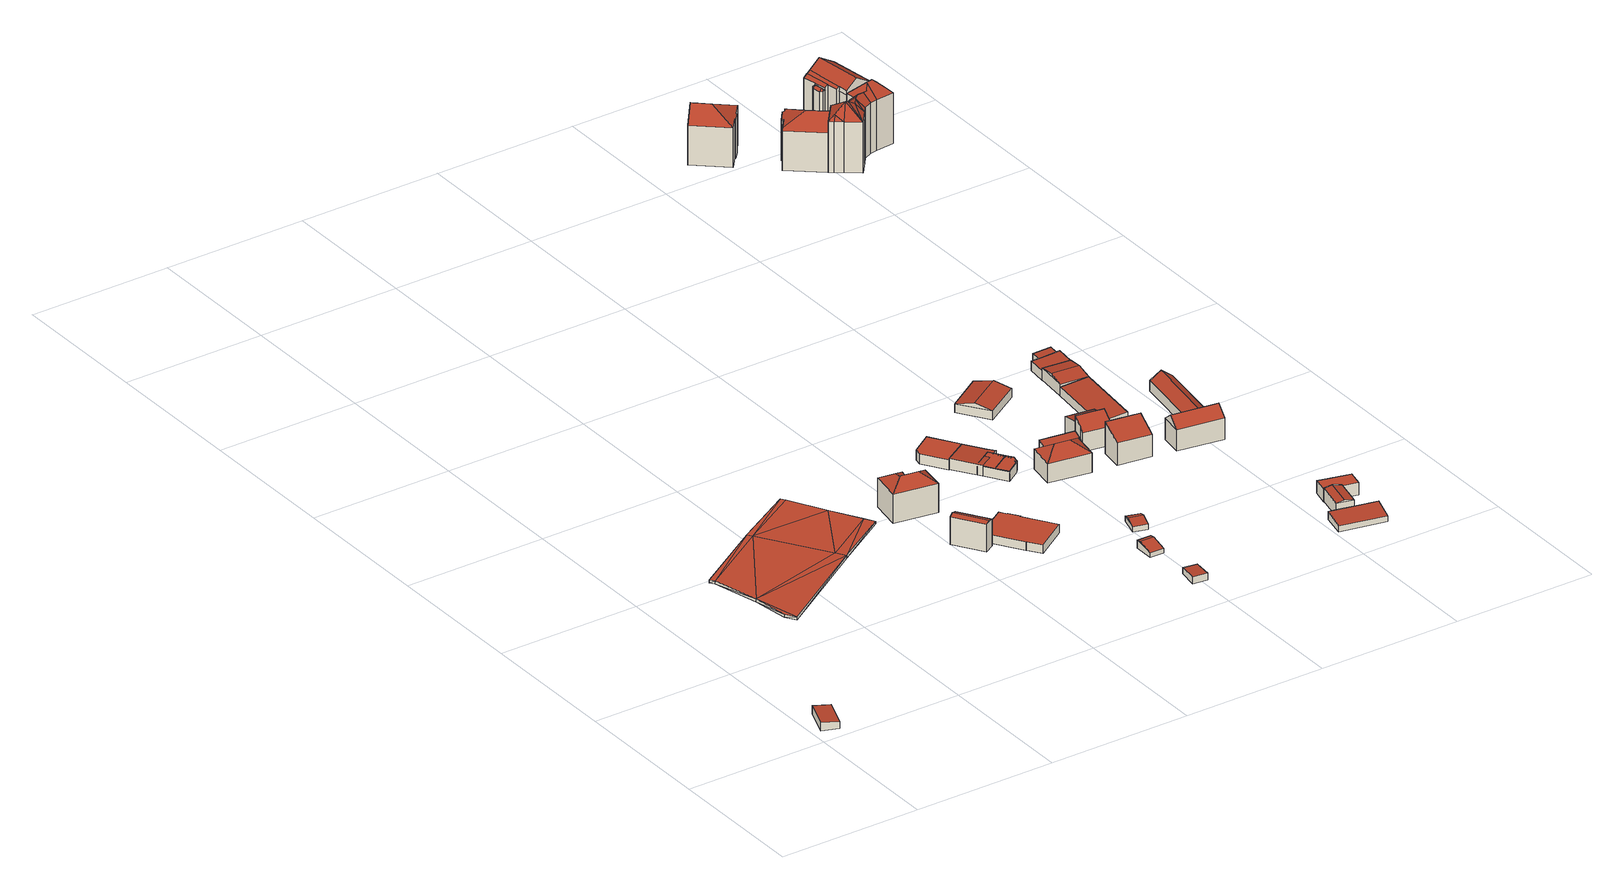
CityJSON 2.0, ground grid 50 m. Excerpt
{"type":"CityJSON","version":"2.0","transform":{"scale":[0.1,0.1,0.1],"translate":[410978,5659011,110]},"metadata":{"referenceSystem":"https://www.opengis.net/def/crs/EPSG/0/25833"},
"CityObjects":{
"building1":{"type":"Building","attributes":{"Dachtyp_tdc":"tdcPolyFlatRoof","Gemeindeschluessel":14612000,"Dachneigung":4.77,"QualitaetDacherkennung":77,"Geometrietyp2DReferenz":"3000","measuredHeight":3,"function":"31001_9998","roofType":"2100"},"geometry":[{"type":"Solid","lod":"2","boundaries":[[[[0,1,2,3]],[[1,4,5,2]],[[4,6,7,5]],[[6,0,3,7]],[[6,4,1,0]],[[3,2,5,7]]]],"semantics":{"surfaces":[{"type":"WallSurface"},{"type":"RoofSurface"},{"type":"GroundSurface"}],"values":[[0,0,0,0,1,2]]}}]},
"building2":{"type":"Building","attributes":{"Stand_DGM":"2016","Stand_Basis-DLM":"2021","Gemeindeschluessel":"14612000","ObjektHoehe":1,"Stand_Laserscan":"2016","BodenHoehe":115.1,"Stand_3D-Stadtmodell":"2023","Geometrietyp2DReferenz":3000,"AbsoluteHoehe":116.1,"measuredHeight":1,"function":"53001_1800","roofType":"9999"},"geometry":[{"type":"MultiSurface","lod":"2","boundaries":[[[8,9,10]],[[8,10,11]],[[8,11,12]],[[13,14,15]],[[15,14,16]],[[12,17,18]],[[14,12,18]],[[14,18,16]],[[12,11,17]],[[17,11,19]],[[20,21,13]],[[13,21,14]],[[21,8,14]],[[14,8,12]],[[13,15,22]],[[13,22,23]],[[15,16,24]],[[15,24,22]],[[16,18,25]],[[16,25,24]],[[18,17,26]],[[18,26,25]],[[17,19,27]],[[17,27,26]],[[19,11,28]],[[19,28,27]],[[11,10,29]],[[11,29,28]],[[10,9,30]],[[10,30,29]],[[9,8,31]],[[9,31,30]],[[8,21,32]],[[8,32,31]],[[21,20,33]],[[21,33,32]],[[20,13,23]],[[20,23,33]],[[24,34,22]],[[22,34,23]],[[25,26,35]],[[25,35,34]],[[24,25,34]],[[26,28,35]],[[27,28,26]],[[23,32,33]],[[34,32,23]],[[34,31,32]],[[35,31,34]],[[29,30,31]],[[28,29,31]],[[35,28,31]]],"semantics":{"surfaces":[{"type":"RoofSurface"},{"type":"WallSurface"},{"type":"GroundSurface"}],"values":[0,0,0,0,0,0,0,0,0,0,0,0,0,0,1,1,1,1,1,1,1,1,1,1,1,1,1,1,1,1,1,1,1,1,1,1,1,1,2,2,2,2,2,2,2,2,2,2,2,2,2,2]}}]},
"building3":{"type":"Building","attributes":{"Dachtyp_tdc":"tdcFreeFormRoof","Gemeindeschluessel":14612000,"Dachneigung":19.85,"QualitaetDacherkennung":76,"Geometrietyp2DReferenz":"3000","measuredHeight":10.21,"function":"31001_9998","roofType":"5000"},"geometry":[{"type":"Solid","lod":"2","boundaries":[[[[36,37,38,39]],[[37,40,41,38]],[[40,42,43,41]],[[42,44,45,43]],[[44,36,39,45]],[[46,42,40,37,47]],[[44,46,47,36]],[[37,36,47]],[[44,42,46]],[[39,38,41,43,45]]]],"semantics":{"surfaces":[{"type":"WallSurface"},{"type":"RoofSurface"},{"type":"GroundSurface"}],"values":[[0,0,0,0,0,1,1,0,0,2]]}}]},
"building4":{"type":"Building","attributes":{"Dachtyp_tdc":"tdcFreeFormRoof","Gemeindeschluessel":14612000,"Dachneigung":33.73,"QualitaetDacherkennung":80,"Geometrietyp2DReferenz":"3000","measuredHeight":13.21,"function":"31001_9998","roofType":"5000"},"geometry":[{"type":"Solid","lod":"2","boundaries":[[[[48,49,50,51]],[[49,52,53,50]],[[52,54,55,53]],[[54,56,57,55]],[[56,58,59,57]],[[58,60,61,59]],[[60,48,51,61]],[[62,60,58]],[[63,64,62,58,56]],[[65,63,56,54]],[[52,65,54]],[[65,52,49]],[[64,63,65,49,48]],[[62,64,48,60]],[[51,50,53,55,57,59,61]]]],"semantics":{"surfaces":[{"type":"WallSurface"},{"type":"RoofSurface"},{"type":"GroundSurface"}],"values":[[0,0,0,0,0,0,0,1,1,1,1,1,1,1,2]]}}]},
"building5":{"type":"Building","attributes":{"Dachtyp_tdc":"tdcPolyFlatRoof","Gemeindeschluessel":14612000,"Dachneigung":6.18,"QualitaetDacherkennung":59,"Geometrietyp2DReferenz":"3000","measuredHeight":3.46,"function":"31001_9998","roofType":"2100"},"geometry":[{"type":"Solid","lod":"2","boundaries":[[[[66,67,68,69]],[[67,70,71,68]],[[70,72,73,71]],[[72,74,75,73]],[[74,66,69,75]],[[74,72,70,67,66]],[[69,68,71,73,75]]]],"semantics":{"surfaces":[{"type":"WallSurface"},{"type":"RoofSurface"},{"type":"GroundSurface"}],"values":[[0,0,0,0,0,1,2]]}}]},
"building6":{"type":"Building","attributes":{"Dachtyp_tdc":"tdcPolyFlatRoof","Gemeindeschluessel":14612000,"Dachneigung":0,"QualitaetDacherkennung":0,"Geometrietyp2DReferenz":"3000","BezugspunktDach":"2000","measuredHeight":3,"function":"31001_9998"},"geometry":[{"type":"MultiSurface","lod":"2","boundaries":[[[76,77,78,79,80,81,82,83,84,85]],[[85,84,86,87]],[[84,83,88,86]],[[83,82,89,88]],[[82,81,90,89]],[[81,80,91,90]],[[80,79,92,91]],[[79,78,93,92]],[[78,77,94,93]],[[77,76,95,94]],[[76,85,87,95]],[[87,86,88,89,90,91,92,93,94,95]]],"semantics":{"surfaces":[{"type":"RoofSurface"},{"type":"WallSurface"},{"type":"GroundSurface"}],"values":[0,1,1,1,1,1,1,1,1,1,1,2]}}]},
"building7":{"type":"Building","attributes":{"Dachtyp_tdc":"tdcPolyFlatRoof","Gemeindeschluessel":14612000,"Dachneigung":2.99,"QualitaetDacherkennung":82,"Geometrietyp2DReferenz":"3000","measuredHeight":2.44,"function":"31001_9998","roofType":"2100"},"geometry":[{"type":"Solid","lod":"2","boundaries":[[[[96,97,98,99]],[[97,100,101,98]],[[100,102,103,101]],[[102,96,99,103]],[[102,100,97,96]],[[99,98,101,103]]]],"semantics":{"surfaces":[{"type":"WallSurface"},{"type":"RoofSurface"},{"type":"GroundSurface"}],"values":[[0,0,0,0,1,2]]}}]},
"building8":{"type":"Building","attributes":{"Dachtyp_tdc":"tdcGableRoof","Gemeindeschluessel":14612000,"Dachneigung":15.56,"QualitaetDacherkennung":71,"Geometrietyp2DReferenz":"3000","measuredHeight":3.1,"function":"31001_9998","roofType":"3100"},"geometry":[{"type":"Solid","lod":"2","boundaries":[[[[104,105,106,107]],[[105,108,109,106]],[[108,110,111,109]],[[110,104,107,111]],[[108,105,112]],[[104,110,113]],[[105,104,113,112]],[[110,108,112,113]],[[107,106,109,111]]]],"semantics":{"surfaces":[{"type":"WallSurface"},{"type":"RoofSurface"},{"type":"GroundSurface"}],"values":[[0,0,0,0,0,0,1,1,2]]}}]},
"building9":{"type":"Building","attributes":{"Dachtyp_tdc":"tdcPolyFlatRoof","Gemeindeschluessel":14612000,"Dachneigung":0,"QualitaetDacherkennung":63,"Geometrietyp2DReferenz":"3000","measuredHeight":3.49,"function":"31001_9998","roofType":"1000"},"geometry":[{"type":"Solid","lod":"2","boundaries":[[[[114,115,116,117]],[[115,118,119,116]],[[118,120,121,119]],[[120,122,123,121]],[[122,114,117,123]],[[122,120,118,115,114]],[[117,116,119,121,123]]]],"semantics":{"surfaces":[{"type":"WallSurface"},{"type":"RoofSurface"},{"type":"GroundSurface"}],"values":[[0,0,0,0,0,1,2]]}}]},
"building10":{"type":"Building","attributes":{"Gemeindeschluessel":14612000,"Geometrietyp2DReferenz":"3000","function":"31001_9998","roofType":"9999"},"children":["building10-1","building10-2"]},
"building10-1":{"type":"BuildingPart","attributes":{"Dachtyp_tdc":"tdcPolyFlatRoof","Dachneigung":3.16,"QualitaetDacherkennung":79,"Geometrietyp2DReferenz":"3000","measuredHeight":3.75,"roofType":"2100"},"parents":["building10"],"geometry":[{"type":"MultiSurface","lod":"2","boundaries":[[[124,125,126,127]],[[125,128,129,126]],[[128,130,131,129]],[[130,132,133,131]],[[134,135,136,137,138]],[[135,124,127,136]],[[135,134,139,132,130,128,125,124]],[[127,126,129,131,133,137,136]]],"semantics":{"surfaces":[{"type":"WallSurface"},{"type":"RoofSurface"},{"type":"GroundSurface"}],"values":[0,0,0,0,0,0,1,2]}}]},
"building10-2":{"type":"BuildingPart","attributes":{"Dachtyp_tdc":"tdcPolyFlatRoof","Dachneigung":0,"QualitaetDacherkennung":33,"Geometrietyp2DReferenz":"3000","measuredHeight":3.38,"roofType":"1000"},"parents":["building10"],"geometry":[{"type":"MultiSurface","lod":"2","boundaries":[[[140,138,137,141]],[[142,143,144,133,132]],[[143,145,146,144]],[[145,140,141,146]],[[145,143,142,139,138,140]],[[141,137,133,144,146]]],"semantics":{"surfaces":[{"type":"WallSurface"},{"type":"RoofSurface"},{"type":"GroundSurface"}],"values":[0,0,0,0,1,2]}}]},
"building11":{"type":"Building","attributes":{"Gemeindeschluessel":14612000,"Dachneigung":90,"Dachorientierung":0,"MittlereTraufHoehe":114.57,"QualitaetDacherkennung":99,"ObjektHoehe":3.33,"BodenHoehe":111.24,"Geometrietyp2DReferenz":"3000","AbsoluteHoehe":114.57,"Dachflaeche":49.45,"measuredHeight":3.33,"function":"31001_9998","roofType":"1000","storeysAboveGround":1},"geometry":[{"type":"MultiSurface","lod":"2","boundaries":[[[147,148,149,150]],[[148,151,152,149]],[[151,153,154,152]],[[153,147,150,154]],[[153,151,148,147]],[[150,149,152,154]]],"semantics":{"surfaces":[{"type":"WallSurface"},{"type":"RoofSurface"},{"type":"GroundSurface"}],"values":[0,0,0,0,1,2]}}]},
"building12":{"type":"Building","attributes":{"Dachtyp_tdc":"tdcGableRoof","Gemeindeschluessel":14612000,"Dachneigung":10.05,"QualitaetDacherkennung":52,"Geometrietyp2DReferenz":"3000","measuredHeight":2.53,"function":"31001_9998","roofType":"3100"},"geometry":[{"type":"Solid","lod":"2","boundaries":[[[[155,156,157,158]],[[156,159,160,157]],[[159,161,162,160]],[[161,155,158,162]],[[159,156,163]],[[155,161,164]],[[156,155,164,163]],[[161,159,163,164]],[[158,157,160,162]]]],"semantics":{"surfaces":[{"type":"WallSurface"},{"type":"RoofSurface"},{"type":"GroundSurface"}],"values":[[0,0,0,0,0,0,1,1,2]]}}]},
"building13":{"type":"Building","attributes":{"Gemeindeschluessel":14612000,"Dachneigung":90,"Dachorientierung":0,"MittlereTraufHoehe":114.57,"QualitaetDacherkennung":31,"ObjektHoehe":3.17,"BodenHoehe":111.41,"Geometrietyp2DReferenz":"3000","AbsoluteHoehe":114.57,"Dachflaeche":37.39,"measuredHeight":3.17,"function":"31001_9998","roofType":"1000","storeysAboveGround":1},"geometry":[{"type":"MultiSurface","lod":"2","boundaries":[[[147,153,165,166]],[[153,167,168,165]],[[167,169,170,168]],[[169,171,172,170]],[[171,147,166,172]],[[171,169,167,153,147]],[[166,165,168,170,172]]],"semantics":{"surfaces":[{"type":"WallSurface"},{"type":"RoofSurface"},{"type":"GroundSurface"}],"values":[0,0,0,0,0,1,2]}}]},
"building14":{"type":"Building","attributes":{"Dachtyp_tdc":"tdcHipRoof","Gemeindeschluessel":14612000,"Dachneigung":33.23,"QualitaetDacherkennung":88,"Geometrietyp2DReferenz":"3000","measuredHeight":10.03,"function":"31001_9998","roofType":"3200"},"geometry":[{"type":"Solid","lod":"2","boundaries":[[[[173,174,175,176]],[[174,177,178,175]],[[177,179,180,178]],[[179,173,176,180]],[[177,174,181]],[[173,179,182]],[[174,173,182,181]],[[179,177,181,182]],[[176,175,178,180]]]],"semantics":{"surfaces":[{"type":"WallSurface"},{"type":"RoofSurface"},{"type":"GroundSurface"}],"values":[[0,0,0,0,1,1,1,1,2]]}}]},
"building15":{"type":"Building","attributes":{"Dachtyp_tdc":"tdcPolyFlatRoof","Gemeindeschluessel":14612000,"Dachneigung":15.17,"QualitaetDacherkennung":68,"Geometrietyp2DReferenz":"3000","measuredHeight":4.68,"function":"31001_9998","roofType":"2100"},"geometry":[{"type":"Solid","lod":"2","boundaries":[[[[183,184,185,186]],[[184,187,188,185]],[[187,189,190,188]],[[189,191,192,190]],[[191,183,186,192]],[[191,189,187,184,183]],[[186,185,188,190,192]]]],"semantics":{"surfaces":[{"type":"WallSurface"},{"type":"RoofSurface"},{"type":"GroundSurface"}],"values":[[0,0,0,0,0,1,2]]}}]},
"building16":{"type":"Building","attributes":{"Dachtyp_tdc":"tdcGableRoof","Gemeindeschluessel":14612000,"Dachneigung":13.99,"QualitaetDacherkennung":88,"Geometrietyp2DReferenz":"3000","measuredHeight":4.69,"function":"31001_9998","roofType":"3100"},"geometry":[{"type":"Solid","lod":"2","boundaries":[[[[193,194,195,196]],[[194,197,198,195]],[[197,199,200,198]],[[199,193,196,200]],[[197,194,201]],[[193,199,202]],[[194,193,202,201]],[[199,197,201,202]],[[196,195,198,200]]]],"semantics":{"surfaces":[{"type":"WallSurface"},{"type":"RoofSurface"},{"type":"GroundSurface"}],"values":[[0,0,0,0,0,0,1,1,2]]}}]},
"building17":{"type":"Building","attributes":{"Dachtyp_tdc":"tdcPolyFlatRoof","Gemeindeschluessel":14612000,"Dachneigung":30.68,"QualitaetDacherkennung":67,"Geometrietyp2DReferenz":"3000","measuredHeight":10.01,"function":"31001_9998","roofType":"2100"},"geometry":[{"type":"Solid","lod":"2","boundaries":[[[[203,204,192,205]],[[204,206,190,192]],[[206,207,208,190]],[[207,209,210,208]],[[209,211,212,210]],[[211,203,205,212]],[[211,209,207,206,204,203]],[[205,192,190,208,210,212]]]],"semantics":{"surfaces":[{"type":"WallSurface"},{"type":"RoofSurface"},{"type":"GroundSurface"}],"values":[[0,0,0,0,0,0,1,2]]}}]},
"building18":{"type":"Building","attributes":{"Dachtyp_tdc":"tdcPolyFlatRoof","Gemeindeschluessel":14612000,"Dachneigung":22.84,"QualitaetDacherkennung":66,"Geometrietyp2DReferenz":"3000","measuredHeight":11.14,"function":"31001_9998","roofType":"2100"},"geometry":[{"type":"Solid","lod":"2","boundaries":[[[[213,214,215,216]],[[214,217,218,215]],[[217,219,220,218]],[[219,213,216,220]],[[219,217,214,213]],[[216,215,218,220]]]],"semantics":{"surfaces":[{"type":"WallSurface"},{"type":"RoofSurface"},{"type":"GroundSurface"}],"values":[[0,0,0,0,1,2]]}}]},
"building19":{"type":"Building","attributes":{"Dachtyp_tdc":"tdcPolyFlatRoof","Gemeindeschluessel":14612000,"Dachneigung":15.05,"QualitaetDacherkennung":83,"Geometrietyp2DReferenz":"3000","measuredHeight":9.01,"function":"31001_9998","roofType":"2100"},"geometry":[{"type":"Solid","lod":"2","boundaries":[[[[221,222,223,224]],[[222,225,226,223]],[[225,227,228,226]],[[227,229,230,228]],[[229,221,224,230]],[[229,227,225,222,221]],[[224,223,226,228,230]]]],"semantics":{"surfaces":[{"type":"WallSurface"},{"type":"RoofSurface"},{"type":"GroundSurface"}],"values":[[0,0,0,0,0,1,2]]}}]},
"building20":{"type":"Building","attributes":{"Dachtyp_tdc":"tdcPolyFlatRoof","Gemeindeschluessel":14612000,"Dachneigung":5.4,"QualitaetDacherkennung":76,"Geometrietyp2DReferenz":"3000","measuredHeight":2.83,"function":"31001_2000","roofType":"2100"},"geometry":[{"type":"Solid","lod":"2","boundaries":[[[[231,232,233,234]],[[232,235,236,233]],[[235,237,238,236]],[[237,239,240,238]],[[239,241,242,240]],[[241,231,234,242]],[[241,239,237,235,232,231]],[[234,233,236,238,240,242]]]],"semantics":{"surfaces":[{"type":"WallSurface"},{"type":"RoofSurface"},{"type":"GroundSurface"}],"values":[[0,0,0,0,0,0,1,2]]}}]},
"building21":{"type":"Building","attributes":{"Dachtyp_tdc":"tdcGableRoof","Gemeindeschluessel":14612000,"Dachneigung":12.05,"QualitaetDacherkennung":86,"Geometrietyp2DReferenz":"3000","measuredHeight":5.23,"function":"31001_2000","roofType":"3100"},"geometry":[{"type":"Solid","lod":"2","boundaries":[[[[243,244,245,246]],[[244,247,248,245]],[[247,249,250,248]],[[249,243,246,250]],[[247,244,251]],[[243,249,252]],[[244,243,252,251]],[[249,247,251,252]],[[246,245,248,250]]]],"semantics":{"surfaces":[{"type":"WallSurface"},{"type":"RoofSurface"},{"type":"GroundSurface"}],"values":[[0,0,0,0,0,0,1,1,2]]}}]},
"building22":{"type":"Building","attributes":{"Dachtyp_tdc":"tdcPolyFlatRoof","Gemeindeschluessel":14612000,"Dachneigung":5.54,"QualitaetDacherkennung":93,"Geometrietyp2DReferenz":"3000","measuredHeight":4.15,"function":"31001_9998","roofType":"2100"},"geometry":[{"type":"Solid","lod":"2","boundaries":[[[[253,254,255,256]],[[254,257,258,255]],[[257,259,260,258]],[[259,253,256,260]],[[259,257,254,253]],[[256,255,258,260]]]],"semantics":{"surfaces":[{"type":"WallSurface"},{"type":"RoofSurface"},{"type":"GroundSurface"}],"values":[[0,0,0,0,1,2]]}}]},
"building23":{"type":"Building","attributes":{"Dachtyp_tdc":"tdcFreeFormRoof","Gemeindeschluessel":14612000,"Dachneigung":37.17,"QualitaetDacherkennung":82,"Geometrietyp2DReferenz":"3000","measuredHeight":10.61,"function":"31001_9998","roofType":"5000"},"geometry":[{"type":"Solid","lod":"2","boundaries":[[[[261,262,263,264]],[[264,263,265,266]],[[267,268,269,270]],[[271,272,268,267]],[[270,269,262,261]],[[273,274,275,276,277,278]],[[266,271,274,273]],[[271,267,275,274]],[[267,270,276,275]],[[270,261,277,276]],[[261,264,278,277]],[[264,266,273,278]],[[271,266,265,272]],[[262,269,268,272,265,263]]]],"semantics":{"surfaces":[{"type":"WallSurface"},{"type":"GroundSurface"},{"type":"RoofSurface"}],"values":[[0,0,0,0,0,1,0,0,0,0,0,0,2,2]]}}]},
"building24":{"type":"Building","attributes":{"Dachtyp_tdc":"tdcPolyFlatRoof","Gemeindeschluessel":14612000,"Dachneigung":0,"QualitaetDacherkennung":72,"Geometrietyp2DReferenz":"3000","measuredHeight":4.23,"function":"31001_2000","roofType":"1000"},"geometry":[{"type":"Solid","lod":"2","boundaries":[[[[279,280,281,282]],[[280,283,284,281]],[[283,285,286,284]],[[285,287,288,286]],[[287,279,282,288]],[[287,285,283,280,279]],[[282,281,284,286,288]]]],"semantics":{"surfaces":[{"type":"WallSurface"},{"type":"RoofSurface"},{"type":"GroundSurface"}],"values":[[0,0,0,0,0,1,2]]}}]},
"building25":{"type":"Building","attributes":{"Dachtyp_tdc":"tdcGableRoof","Gemeindeschluessel":14612000,"Dachneigung":10.08,"QualitaetDacherkennung":90,"Geometrietyp2DReferenz":"3000","measuredHeight":5.21,"function":"31001_9998","roofType":"3100"},"geometry":[{"type":"Solid","lod":"2","boundaries":[[[[289,290,258,260]],[[290,291,292,258]],[[291,293,294,292]],[[293,289,260,294]],[[291,290,295]],[[289,293,296]],[[290,289,296,295]],[[293,291,295,296]],[[260,258,292,294]]]],"semantics":{"surfaces":[{"type":"WallSurface"},{"type":"RoofSurface"},{"type":"GroundSurface"}],"values":[[0,0,0,0,0,0,1,1,2]]}}]},
"building26":{"type":"Building","attributes":{"Dachtyp_tdc":"tdcPolyFlatRoof","Gemeindeschluessel":14612000,"Dachneigung":4.91,"QualitaetDacherkennung":85,"Geometrietyp2DReferenz":"3000","measuredHeight":4.19,"function":"31001_9998","roofType":"2100"},"geometry":[{"type":"Solid","lod":"2","boundaries":[[[[297,298,299,300]],[[298,301,302,299]],[[301,303,304,302]],[[303,305,306,304]],[[305,307,308,306]],[[307,297,300,308]],[[307,305,303,301,298,297]],[[300,299,302,304,306,308]]]],"semantics":{"surfaces":[{"type":"WallSurface"},{"type":"RoofSurface"},{"type":"GroundSurface"}],"values":[[0,0,0,0,0,0,1,2]]}}]},
"building27":{"type":"Building","attributes":{"Dachtyp_tdc":"tdcPolyFlatRoof","Gemeindeschluessel":14612000,"Dachneigung":4.63,"QualitaetDacherkennung":83,"Geometrietyp2DReferenz":"3000","measuredHeight":2.75,"function":"31001_9998","roofType":"2100"},"geometry":[{"type":"Solid","lod":"2","boundaries":[[[[309,310,311,304]],[[310,312,313,311]],[[312,314,315,313]],[[314,316,306,315]],[[316,309,304,306]],[[316,314,312,310,309]],[[304,311,313,315,306]]]],"semantics":{"surfaces":[{"type":"WallSurface"},{"type":"RoofSurface"},{"type":"GroundSurface"}],"values":[[0,0,0,0,0,1,2]]}}]},
"building28":{"type":"Building","attributes":{"Dachtyp_tdc":"tdcGableRoof","Gemeindeschluessel":14612000,"Dachneigung":37.66,"QualitaetDacherkennung":93,"Geometrietyp2DReferenz":"3000","measuredHeight":6.44,"function":"31001_9998","roofType":"3100"},"geometry":[{"type":"Solid","lod":"2","boundaries":[[[[317,318,319,320]],[[318,321,322,319]],[[321,323,324,322]],[[323,317,320,324]],[[321,318,325]],[[317,323,326]],[[318,317,326,325]],[[323,321,325,326]],[[320,319,322,324]]]],"semantics":{"surfaces":[{"type":"WallSurface"},{"type":"RoofSurface"},{"type":"GroundSurface"}],"values":[[0,0,0,0,0,0,1,1,2]]}}]},
"building29":{"type":"Building","attributes":{"Dachtyp_tdc":"tdcHipAndGableRoof","Gemeindeschluessel":14612000,"Dachneigung":31.04,"QualitaetDacherkennung":56,"Geometrietyp2DReferenz":"3000","measuredHeight":18.06,"function":"31001_9998","roofType":"5000"},"geometry":[{"type":"Solid","lod":"2","boundaries":[[[[327,328,329,330]],[[328,331,332,329]],[[331,333,334,332]],[[333,335,336,334]],[[335,337,338,336]],[[337,339,340,338]],[[339,341,342,340]],[[341,343,344,342]],[[343,345,346,344]],[[345,347,348,346]],[[347,349,350,348]],[[349,351,352,350]],[[351,353,354,352]],[[353,355,356,354]],[[355,327,330,356]],[[351,349,347,345,343,341,357]],[[341,339,337,335,333,331,328,327,355,357]],[[355,353,351,357]],[[330,329,332,334,336,338,340,342,344,346,348,350,352,354,356]]]],"semantics":{"surfaces":[{"type":"WallSurface"},{"type":"RoofSurface"},{"type":"GroundSurface"}],"values":[[0,0,0,0,0,0,0,0,0,0,0,0,0,0,0,1,1,1,2]]}}]},
"building30":{"type":"Building","attributes":{"Dachtyp_tdc":"tdcFreeFormRoof","Gemeindeschluessel":14612000,"Dachneigung":29,"QualitaetDacherkennung":62,"Geometrietyp2DReferenz":"3000","measuredHeight":17.54,"function":"31001_9998","roofType":"5000"},"geometry":[{"type":"Solid","lod":"2","boundaries":[[[[358,359,360,361]],[[359,362,363,360]],[[362,364,365,363]],[[364,366,367,365]],[[366,368,369,367]],[[368,370,371,369]],[[370,372,373,371]],[[374,375,376,377]],[[375,378,379,376]],[[378,380,381,379]],[[380,382,383,381]],[[382,384,385,383]],[[384,358,361,385]],[[386,387,388,389,390,391,392]],[[380,393,392,391,382]],[[394,395,396,397,398,399,386,392,393,400,401]],[[374,394,401,375]],[[375,401,400,378]],[[378,400,393,380]],[[362,387,386,399,364]],[[364,399,398,366]],[[366,398,397,368]],[[368,397,396,370]],[[370,396,395,372]],[[372,395,394,374]],[[384,390,389,358]],[[382,391,390,384]],[[358,389,388,359]],[[359,388,387,362]],[[361,360,363,365,367,369,371,373,377,376,379,381,383,385]],[[372,374,377,373]]]],"semantics":{"surfaces":[{"type":"WallSurface"},{"type":"RoofSurface"},{"type":"GroundSurface"}],"values":[[0,0,0,0,0,0,0,0,0,0,0,0,0,1,1,1,0,0,0,0,0,0,0,0,0,0,0,0,0,2,0]]}}]},
"building31":{"type":"Building","attributes":{"Dachtyp_tdc":"tdcFreeFormRoof","Gemeindeschluessel":14612000,"Dachneigung":43.01,"QualitaetDacherkennung":16,"Geometrietyp2DReferenz":"3000","measuredHeight":22.32,"function":"31001_9998","roofType":"5000"},"geometry":[{"type":"Solid","lod":"2","boundaries":[[[[402,403,404,405]],[[403,406,407,404]],[[406,408,409,407]],[[408,410,411,409]],[[410,412,413,411]],[[412,414,415,413]],[[414,416,417,415]],[[416,418,419,417]],[[418,420,421,419]],[[420,422,423,421]],[[422,424,381,423]],[[424,425,379,381]],[[425,426,427,379]],[[426,428,429,427]],[[428,430,431,429]],[[430,432,433,431]],[[432,402,405,433]],[[434,435,436,432,430]],[[437,434,430,428]],[[438,439,437,428,426]],[[440,441,438,426,425]],[[442,440,425,424]],[[442,424,422]],[[440,418,441]],[[440,420,418]],[[442,420,440]],[[420,442,422]],[[439,416,414]],[[438,416,439]],[[438,418,416]],[[418,438,441]],[[435,434,437,439,414,412]],[[443,436,435,412,410]],[[444,445,446,443,410,408]],[[444,408,406]],[[445,444,406,403]],[[446,445,403,402]],[[436,443,446,402,432]],[[405,404,407,409,411,413,415,417,419,421,423,381,379,427,429,431,433]]]],"semantics":{"surfaces":[{"type":"WallSurface"},{"type":"RoofSurface"},{"type":"GroundSurface"}],"values":[[0,0,0,0,0,0,0,0,0,0,0,0,0,0,0,0,0,1,1,1,1,1,1,1,1,1,1,1,1,1,1,1,1,1,1,1,1,1,2]]}}]},
"building32":{"type":"Building","attributes":{"Gemeindeschluessel":14612000,"Geometrietyp2DReferenz":"3000","function":"31001_9998","roofType":"9999"},"children":["building32-1","building32-2","building32-3","building32-4"]},
"building32-1":{"type":"BuildingPart","attributes":{"Dachtyp_tdc":"tdcGableRoof","Dachneigung":32.2,"QualitaetDacherkennung":70,"Geometrietyp2DReferenz":"3000","measuredHeight":21.59,"roofType":"3100"},"parents":["building32"],"geometry":[{"type":"MultiSurface","lod":"2","boundaries":[[[447,448,449,450]],[[451,452,448,447]],[[453,454,451]],[[404,405,455,456,457]],[[451,447,405,404]],[[447,450,455,405]],[[458,453,457,456]],[[453,451,404,457]],[[454,459,452,451]],[[449,448,452,459,460]],[[458,460,459,454,453]]],"semantics":{"surfaces":[{"type":"WallSurface"},{"type":"GroundSurface"},{"type":"RoofSurface"}],"values":[0,0,0,1,0,0,0,0,2,2,0]}}]},
"building32-2":{"type":"BuildingPart","attributes":{"Dachtyp_tdc":"tdcPolyFlatRoof","Dachneigung":32.59,"QualitaetDacherkennung":52,"Geometrietyp2DReferenz":"3000","measuredHeight":18.29,"roofType":"2100"},"parents":["building32"],"geometry":[{"type":"MultiSurface","lod":"2","boundaries":[[[461,462,463,464,465,466]],[[467,468,469,470,471]],[[468,472,473,474,469]],[[472,468,467,462,461]],[[465,464,470,469,474]]],"semantics":{"surfaces":[{"type":"WallSurface"},{"type":"RoofSurface"},{"type":"GroundSurface"}],"values":[0,0,0,1,2]}}]},
"building32-3":{"type":"BuildingPart","attributes":{"Dachtyp_tdc":"tdcFreeFormRoof","Dachneigung":47.31,"QualitaetDacherkennung":24,"Geometrietyp2DReferenz":"3000","measuredHeight":17.57,"roofType":"5000"},"parents":["building32"],"geometry":[{"type":"MultiSurface","lod":"2","boundaries":[[[475,476,477,478]],[[479,475,478,480]],[[481,482,470,464,483,484]],[[478,477,482,481]],[[477,471,470,482]],[[463,485,483,464]],[[485,480,484,483]],[[480,478,481,484]],[[486,479,480,485]],[[486,485,463]],[[476,475,479,486,463,471]],[[476,471,477]]],"semantics":{"surfaces":[{"type":"RoofSurface"},{"type":"GroundSurface"},{"type":"WallSurface"}],"values":[0,0,1,2,2,2,2,2,0,0,0,0]}}]},
"building32-4":{"type":"BuildingPart","attributes":{"Dachtyp_tdc":"tdcPolyFlatRoof","Dachneigung":33.62,"QualitaetDacherkennung":45,"Geometrietyp2DReferenz":"3000","measuredHeight":19.1,"roofType":"2100"},"parents":["building32"],"geometry":[{"type":"MultiSurface","lod":"2","boundaries":[[[473,487,460,458,456,474]],[[488,489,455,450,449]],[[488,466,465,489]],[[466,488,449,487,473]],[[474,456,455,489,465]]],"semantics":{"surfaces":[{"type":"WallSurface"},{"type":"RoofSurface"},{"type":"GroundSurface"}],"values":[0,0,0,1,2]}}]}
},
"vertices":[
[48,129,61],[105,108,56],[105,108,31],[48,129,31],[66,8,56],[66,8,31],[10,29,61],[10,29,31],
[276,756,61],[294,628,61],[316,595,61],[653,814,61],[632,847,61],[474,1092,61],[485,1075,61],[682,1213,61],[693,1197,61],[822,969,61],[763,1071,61],[843,935,61],[225,932,61],[236,916,61],[682,1213,51],[474,1092,51],[693,1197,51],[763,1071,51],[822,969,51],[843,935,51],[653,814,51],[316,595,51],[294,628,51],[276,756,51],[236,916,51],[225,932,51],[485,1075,51],[632,847,51],
[976,729,130],[993,740,135],[993,740,34],[976,729,34],[1010,751,128],[1010,751,34],[1076,649,128],[1076,649,34],[1042,627,130],[1042,627,34],[1057,636,136],[991,739,136],
[924,956,119],[940,1064,119],[940,1064,17],[924,956,17],[976,1059,119],[976,1059,17],[1023,1052,119],[1023,1052,17],[1020,1033,119],[1020,1033,17],[1088,1023,119],[1088,1023,17],[1075,933,119],[1075,933,17],[1037,985,149],[972,998,147],[975,994,149],[975,1016,147],
[976,1059,60],[979,1084,57],[979,1084,25],[976,1059,25],[993,1087,56],[993,1087,25],[1027,1082,56],[1027,1082,25],[1023,1052,60],[1023,1052,25],
[1079,707,50],[1159,585,50],[1160,584,50],[1190,541,50],[1303,616,50],[1232,724,50],[1235,725,50],[1211,760,50],[1209,759,50],[1194,783,50],[1209,759,20],[1194,783,20],[1211,760,20],[1235,725,20],[1232,724,20],[1303,616,20],[1190,541,20],[1160,584,20],[1159,585,20],[1079,707,20],
[1458,127,47],[1468,196,43],[1468,196,22],[1458,127,22],[1518,189,43],[1518,189,22],[1508,120,47],[1508,120,22],
[1495,335,36],[1445,335,36],[1445,335,20],[1495,335,20],[1445,405,48],[1445,405,20],[1495,405,48],[1495,405,20],[1445,388,51],[1495,388,51],
[1203,1217,44],[1208,1244,44],[1208,1244,9],[1203,1217,9],[1280,1292,44],[1280,1292,9],[1344,1195,44],[1344,1195,9],[1256,1137,44],[1256,1137,9],
[1344,1195,43],[1393,1120,43],[1393,1120,11],[1344,1195,11],[1395,1121,43],[1395,1121,11],[1407,1103,43],[1407,1103,11],[1383,1087,44],[1383,1087,11],[1317,1044,49],[1256,1137,49],[1256,1137,11],[1317,1044,11],[1317,1044,45],[1374,1081,45],
[1365,971,45],[1365,971,11],[1383,1087,45],[1417,1036,45],[1417,1036,11],[1413,1003,45],[1413,1003,11],
[1340,1012,46],[1308,1061,46],[1308,1061,12],[1340,1012,12],[1378,1107,46],[1378,1107,12],[1410,1057,46],[1410,1057,12],
[1510,562,37],[1558,548,37],[1558,548,19],[1510,562,19],[1539,481,37],[1539,481,19],[1491,495,37],[1491,495,19],[1551,524,44],[1503,537,44],
[1410,1057,14],[1340,1012,14],[1425,1036,46],[1425,1036,14],[1420,1009,46],[1420,1009,14],[1367,972,46],[1367,972,14],
[1456,971,96],[1604,949,96],[1604,949,24],[1456,971,24],[1590,855,92],[1590,855,24],[1442,878,92],[1442,878,24],[1548,912,125],[1495,920,125],
[1522,1009,58],[1527,1046,68],[1527,1046,22],[1522,1009,22],[1644,1029,68],[1644,1029,22],[1648,1028,68],[1648,1028,22],[1642,991,58],[1642,991,22],
[1661,1386,43],[1535,1305,43],[1535,1305,11],[1661,1386,11],[1467,1411,41],[1467,1411,11],[1593,1492,41],[1593,1492,11],[1503,1355,58],[1629,1436,58],
[1639,974,89],[1642,991,100],[1639,974,22],[1648,1028,122],[1704,1020,122],[1704,1020,22],[1745,1013,122],[1745,1013,22],[1737,959,89],[1737,959,22],
[1675,844,104],[1687,923,138],[1687,923,26],[1675,844,26],[1805,906,138],[1805,906,26],[1793,826,104],[1793,826,26],
[1648,1028,102],[1658,1097,83],[1658,1097,12],[1648,1028,12],[1756,1082,83],[1756,1082,12],[1745,1013,102],[1745,1013,12],[1704,1020,102],[1704,1020,12],
[2005,136,40],[2022,217,48],[2022,217,20],[2005,136,20],[2048,211,48],[2048,211,20],[2106,198,48],[2106,198,20],[2184,181,48],[2184,181,20],[2163,101,40],[2163,101,20],
[2128,296,69],[2106,198,69],[2106,198,24],[2128,296,24],[2048,211,70],[2048,211,24],[2069,309,70],[2069,309,24],[2075,205,76],[2097,303,76],
[1858,1051,54],[1759,1061,45],[1759,1061,13],[1858,1051,13],[1784,1305,45],[1784,1305,13],[1883,1295,54],[1883,1295,13],
[2047,872,97],[2047,872,98],[2050,871,98],[2050,871,97],[2044,832,128],[2038,792,97],[1889,895,97],[1889,895,98],[1971,883,98],[1971,883,97],[1877,816,97],[1883,857,128],[2038,792,22],[1877,816,22],[1889,895,22],[1971,883,22],[2047,872,22],[2050,871,22],
[2069,309,65],[2083,365,65],[2083,365,22],[2069,309,22],[2194,338,65],[2194,338,22],[2181,283,65],[2181,283,22],[2128,296,65],[2128,296,22],
[1883,1295,55],[1784,1305,55],[1795,1417,55],[1795,1417,13],[1894,1407,55],[1894,1407,13],[1790,1361,65],[1888,1351,65],
[1795,1417,45],[1802,1484,45],[1802,1484,12],[1795,1417,12],[1820,1482,47],[1820,1482,12],[1837,1480,48],[1837,1480,12],[1901,1474,54],[1901,1474,12],[1894,1407,54],[1894,1407,12],
[1837,1480,34],[1842,1532,34],[1842,1532,12],[1842,1535,34],[1842,1535,12],[1906,1529,39],[1906,1529,12],[1901,1474,39],
[2087,1142,64],[2047,872,64],[2047,872,29],[2087,1142,29],[1971,883,65],[1971,883,29],[2011,1153,65],[2011,1153,29],[2009,877,93],[2049,1147,93],
[1740,3204,154],[1776,3174,153],[1776,3174,16],[1740,3204,16],[1777,3176,152],[1777,3176,16],[1782,3176,150],[1782,3176,16],[1808,3155,149],[1808,3155,16],[1807,3150,151],[1807,3150,16],[1804,3147,154],[1804,3147,16],[1845,3112,154],[1845,3112,16],[1813,3075,154],[1813,3075,16],[1816,3073,152],[1816,3073,16],[1792,3046,153],[1792,3046,16],[1790,3048,155],[1790,3048,16],[1754,3006,155],[1754,3006,16],[1650,3098,155],[1650,3098,16],[1695,3150,196],[1695,3150,16],[1746,3105,196],
[1900,2959,154],[1931,2998,154],[1931,2998,15],[1900,2959,15],[1936,2993,154],[1936,2993,15],[1944,3003,154],[1944,3003,15],[1950,3003,154],[1950,3003,15],[2013,2951,154],[2013,2951,15],[2015,2946,154],[2015,2946,15],[2013,2943,154],[2013,2943,15],[2049,2914,154],[2048,2906,154],[2048,2906,15],[2049,2914,15],[2040,2896,154],[2040,2896,15],[1977,2819,154],[1977,2819,15],[1868,2908,154],[1868,2908,15],[1906,2954,154],[1906,2954,15],[1943,3002,161],[1936,2993,161],[1931,2998,158],[1900,2959,156],[1906,2954,160],[1873,2914,158],[1962,2918,191],[2019,2871,191],[2049,2914,162],[2013,2943,162],[2015,2946,160],[2013,2951,158],[1950,3003,159],[1944,3003,161],[2040,2896,173],[2048,2906,166],
[2120,2927,193],[2227,2947,193],[2227,2947,15],[2120,2927,15],[2237,2890,193],[2237,2890,15],[2240,2850,193],[2240,2850,15],[2173,2843,193],[2173,2843,15],[2148,2840,193],[2148,2840,15],[2118,2824,193],[2118,2824,15],[2101,2803,193],[2101,2803,15],[2061,2754,193],[2061,2754,15],[2016,2789,193],[2016,2789,15],[1991,2808,193],[1991,2808,15],[1977,2819,193],[2040,2896,193],[2076,2867,193],[2076,2867,15],[2085,2878,193],[2085,2878,15],[2108,2892,193],[2108,2892,15],[2124,2894,193],[2124,2894,15],[2119,2861,223],[2139,2867,219],[2155,2869,219],[2106,2853,222],[2080,2825,221],[2098,2847,220],[2047,2827,238],[2053,2822,238],[2002,2822,209],[2168,2886,233],[2199,2885,229],[2189,2892,236],[2170,2889,236],
[2120,2927,189],[2120,2927,203],[2115,2960,204],[2115,2960,189],[2227,2947,189],[2162,2935,231],[2201,3113,189],[2201,3113,190],[2115,2960,15],[2097,3091,15],[2201,3113,15],[2097,3091,189],[2138,3100,231],[2097,3091,205],
[2099,2998,198],[2089,2996,191],[2089,2996,181],[2089,2996,15],[2099,2998,15],[2099,2998,197],[2081,3040,190],[2072,3086,189],[2072,3086,15],[2081,3040,15],[2081,3040,181],[2085,3089,198],[2085,3089,197],[2085,3089,15],
[2075,3027,190],[2076,3033,188],[2071,3038,181],[2066,3029,181],[2079,3005,190],[2071,3000,181],[2066,3029,15],[2071,3038,15],[2080,2995,15],[2071,3000,15],[2080,2995,181],[2081,3002,188],
[2097,3091,206],[2105,2958,197],[2105,2958,15]
]}
